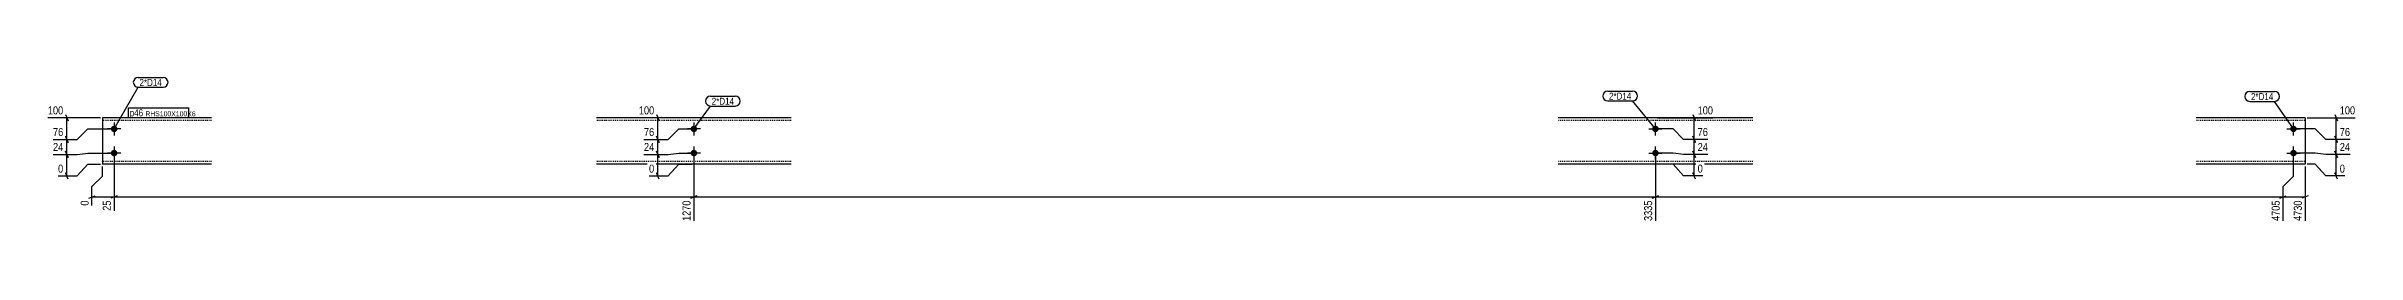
# Model space of a CAD drawing. Header units: millimetres. Extents: x 10 to 16083, y 10 to 322.
# Drawn here: x 10 to 4972, y 10 to 322 of the extents above; entities that cross this region are included whole.
import ezdxf

# ---------------------------------------------------------------- set-up
doc = ezdxf.new("R2010")
doc.units = ezdxf.units.MM
doc.linetypes.add('DXK_LINE_DOT2', pattern=[3.9198, 1.9599, -1.9599])
for name, color, linetype in [('MÅLSÆTNING', 7, 'Continuous'), ('STÅL', 7, 'Continuous'), ('TEKST', 7, 'Continuous')]:
    doc.layers.add(name, color=color, linetype=linetype)
doc.styles.add('Arial Narrow', font='ARIALN.TTF', dxfattribs={"height": 0.2})

msp = doc.modelspace()

# ---------------------------------------------------------------- hatches: boundary and pattern name
at = {"layer": 'STÅL', "linetype": 'Continuous'}
for points in [[(155.8, 204.4, -1), (155.8, 218.4, -1)], [(1400.7, 204.4, -1), (1400.7, 218.4, -1)], [(3465.7, 218.4, -1), (3465.7, 204.4, -1)], [(4835.8, 218.4, -1), (4835.8, 204.4, -1)], [(155.8, 152.4, -1), (155.8, 166.4, -1)], [(1400.7, 152.4, -1), (1400.7, 166.4, -1)], [(3465.7, 166.4, -1), (3465.7, 152.4, -1)], [(4835.8, 166.4, -1), (4835.8, 152.4, -1)]]:
    msp.add_hatch(color=3, dxfattribs=at).paths.add_polyline_path(points)

# ---------------------------------------------------------------- linework, layer by layer
at = {"layer": 'MÅLSÆTNING', "color": 7, "linetype": 'Continuous'}
for p, q in [((126.2, 235.4), (13.5, 235.4)), ((51.4, 242.1), (56.8, 228.6)), ((76.6, 188.9), (99.1, 211.4)), ((76.6, 188.9), (99.1, 211.4)), ((99.1, 211.4), (151.3, 211.4)), ((99.1, 211.4), (151.3, 211.4)), ((1345.7, 188.9), (1368.2, 211.4)), ((1345.7, 188.9), (1368.2, 211.4)), ((1368.2, 211.4), (1396.2, 211.4)), ((1368.2, 211.4), (1396.2, 211.4)), ((3470.2, 235.4), (3589.2, 235.4)), ((3503.6, 211.4), (3470.2, 211.4)), ((3503.6, 211.4), (3470.2, 211.4)), ((3526.1, 188.9), (3503.6, 211.4)), ((3526.1, 188.9), (3503.6, 211.4)), ((3545.9, 242.1), (3551.3, 228.6)), ((3548.6, 188.9), (3548.6, 235.4)), ((4882.6, 211.4), (4840.3, 211.4)), ((4882.6, 211.4), (4840.3, 211.4)), ((4865.3, 235.4), (4968.1, 235.4)), ((4905.1, 188.9), (4882.6, 211.4)), ((4905.1, 188.9), (4882.6, 211.4)), ((4924.9, 242.1), (4930.3, 228.6)), ((4927.6, 188.9), (4927.6, 235.4)), ((24.5, 156.7), (76.6, 156.7)), ((51.4, 163.4), (56.8, 149.9)), ((54.1, 110.2), (54.1, 156.7)), ((76.6, 156.7), (99.1, 159.4)), ((76.6, 156.7), (99.1, 159.4)), ((99.1, 159.4), (151.3, 159.4)), ((99.1, 159.4), (151.3, 159.4)), ((155.8, 154.9), (155.8, 35.4)), ((155.8, 154.9), (155.8, 35.4)), ((1293.6, 156.7), (1345.7, 156.7)), ((1320.5, 163.4), (1325.9, 149.9)), ((1323.2, 110.2), (1323.2, 156.7)), ((1345.7, 156.7), (1368.2, 159.4)), ((1345.7, 156.7), (1368.2, 159.4)), ((1368.2, 159.4), (1396.2, 159.4)), ((1368.2, 159.4), (1396.2, 159.4)), ((1400.7, 154.9), (1400.7, 13.5)), ((1400.7, 154.9), (1400.7, 13.5)), ((3465.7, 154.9), (3465.7, 13.5)), ((3465.7, 154.9), (3465.7, 13.5)), ((3503.6, 159.4), (3470.2, 159.4)), ((3503.6, 159.4), (3470.2, 159.4)), ((3526.1, 156.7), (3503.6, 159.4)), ((3526.1, 156.7), (3503.6, 159.4)), ((3578.2, 188.9), (3526.1, 188.9)), ((3578.2, 188.9), (3526.1, 188.9)), ((3578.2, 156.7), (3526.1, 156.7)), ((3578.2, 156.7), (3526.1, 156.7)), ((3551.3, 182.1), (3545.9, 195.6)), ((3545.9, 195.6), (3551.3, 182.1)), ((3551.3, 149.9), (3545.9, 163.4)), ((3545.9, 163.4), (3551.3, 149.9)), ((3548.6, 156.7), (3548.6, 188.9)), ((3548.6, 110.2), (3548.6, 156.7)), ((4835.8, 110), (4835.8, 154.9)), ((4835.8, 110), (4835.8, 154.9)), ((4882.6, 159.4), (4840.3, 159.4)), ((4882.6, 159.4), (4840.3, 159.4)), ((4905.1, 156.7), (4882.6, 159.4)), ((4905.1, 156.7), (4882.6, 159.4)), ((4957.2, 188.9), (4905.1, 188.9)), ((4957.2, 188.9), (4905.1, 188.9)), ((4957.2, 156.7), (4905.1, 156.7)), ((4957.2, 156.7), (4905.1, 156.7)), ((4930.3, 182.1), (4924.9, 195.6)), ((4924.9, 195.6), (4930.3, 182.1)), ((4930.3, 149.9), (4924.9, 163.4)), ((4924.9, 163.4), (4930.3, 149.9)), ((4927.6, 156.7), (4927.6, 188.9)), ((4927.6, 110.2), (4927.6, 156.7)), ((35.4, 110.2), (76.6, 110.2)), ((56.8, 103.4), (51.4, 116.9)), ((76.6, 110.2), (99.1, 135.4)), ((99.1, 135.4), (126.3, 135.4)), ((108.2, 87.5), (130.7, 110)), ((130.7, 110), (130.7, 130.9)), ((1304.5, 110.2), (1345.7, 110.2)), ((1325.9, 103.4), (1320.5, 116.9)), ((1345.7, 110.2), (1368.2, 135.4)), ((1368.2, 135.4), (1396.2, 135.4)), ((3503.6, 135.4), (3470.2, 135.4)), ((3526.1, 110.2), (3503.6, 135.4)), ((3567.2, 110.2), (3526.1, 110.2)), ((3551.3, 103.4), (3545.9, 116.9)), ((4813.3, 87.5), (4835.8, 110)), ((4813.3, 87.5), (4835.8, 110)), ((4860.8, 130.9), (4860.8, 13.5)), ((4882.6, 135.4), (4865.3, 135.4)), ((4905.1, 110.2), (4882.6, 135.4)), ((4946.2, 110.2), (4905.1, 110.2)), ((4930.3, 103.4), (4924.9, 116.9)), ((101.5, 62.3), (115, 67.7)), ((108.2, 46.4), (108.2, 87.5)), ((108.2, 65), (155.8, 65)), ((162.5, 67.7), (149, 62.3)), ((162.5, 67.7), (149, 62.3)), ((155.8, 65), (1400.7, 65)), ((1407.4, 67.7), (1393.9, 62.3)), ((1393.9, 62.3), (1407.4, 67.7)), ((1400.7, 65), (3465.7, 65)), ((3472.4, 67.7), (3458.9, 62.3)), ((3458.9, 62.3), (3472.4, 67.7)), ((4806.5, 62.3), (4820, 67.7)), ((4813.3, 13.5), (4813.3, 87.5)), ((4813.3, 65), (4860.8, 65)), ((4867.5, 67.7), (4854, 62.3))]:
    msp.add_line(p, q, dxfattribs=at)
at = {"layer": 'STÅL', "color": 2, "linetype": 'Continuous'}
for p, q in [((364.8, 235.4), (130.7, 235.4)), ((130.7, 235.4), (130.8, 136.3)), ((1609.7, 235.4), (1191.7, 235.4)), ((3674.7, 235.4), (3256.7, 235.4)), ((4860.8, 235.4), (4626.8, 235.4)), ((4860.8, 235.4), (4860.8, 234.5)), ((4860.8, 234.5), (4860.8, 231.9)), ((4860.8, 231.9), (4860.8, 135.4)), ((130.8, 135.4), (130.8, 136.3)), ((364.8, 135.4), (130.8, 135.4)), ((1609.7, 135.4), (1191.7, 135.4)), ((3674.7, 135.4), (3256.7, 135.4)), ((4860.8, 135.4), (4626.8, 135.4))]:
    msp.add_line(p, q, dxfattribs=at)
at = {"layer": 'STÅL', "color": 7, "linetype": 'DXK_LINE_DOT2'}
for p, q in [((364.8, 229.4), (130.7, 229.4)), ((1609.7, 229.4), (1191.7, 229.4)), ((3674.7, 229.4), (3256.7, 229.4)), ((4860.8, 229.4), (4626.8, 229.4)), ((130.8, 141.4), (130.8, 141.8)), ((364.8, 141.4), (130.8, 141.4)), ((1609.7, 141.4), (1191.7, 141.4)), ((3674.7, 141.4), (3256.7, 141.4)), ((4860.8, 141.4), (4626.8, 141.4)), ((4860.8, 141.4), (4860.8, 141.8))]:
    msp.add_line(p, q, dxfattribs=at)
at = {"layer": 'STÅL', "color": 3, "linetype": 'Continuous'}
for p, q in [((169.8, 211.4), (141.8, 211.4)), ((155.8, 225.4), (155.8, 197.4)), ((1414.7, 211.4), (1386.7, 211.4)), ((1400.7, 225.4), (1400.7, 197.4)), ((3451.7, 211.4), (3479.7, 211.4)), ((3465.7, 197.4), (3465.7, 225.4)), ((4821.8, 211.4), (4849.8, 211.4)), ((4835.8, 197.4), (4835.8, 225.4)), ((169.8, 159.4), (141.8, 159.4)), ((155.8, 173.4), (155.8, 145.4)), ((1414.7, 159.4), (1386.7, 159.4)), ((1400.7, 173.4), (1400.7, 145.4)), ((3451.7, 159.4), (3479.7, 159.4)), ((3465.7, 145.4), (3465.7, 173.4)), ((4821.8, 159.4), (4849.8, 159.4)), ((4835.8, 145.4), (4835.8, 173.4))]:
    msp.add_line(p, q, dxfattribs=at)

# ---------------------------------------------------------------- wipeouts: each hides what was drawn before it
at = {"color": 0}
for points in [[(258.2, 303.7), (258.2, 319.4), (210.2, 319.4), (210.2, 303.7)], [(1487, 263.3), (1487, 279.1), (1439.1, 279.1), (1439.1, 263.3)], [(3413.8, 274.2), (3413.8, 290), (3365.9, 290), (3365.9, 274.2)], [(4792.6, 273.3), (4792.6, 289.1), (4744.6, 289.1), (4744.6, 273.3)]]:
    msp.add_wipeout(points, dxfattribs=at).dxf.layer = 'TEKST'

# ---------------------------------------------------------------- next in the draw order: wipeouts: each hides what was drawn before it
at = {"color": 0, "linetype": 'Continuous'}
for points in [[(3592.8, 239), (3592.8, 264.2), (3552.7, 264.2), (3552.7, 239)], [(4971.7, 239), (4971.7, 264.2), (4931.6, 264.2), (4931.6, 239)], [(50, 160.3), (50, 185.5), (20.9, 185.5), (20.9, 160.3)], [(1319.1, 160.3), (1319.1, 185.5), (1290, 185.5), (1290, 160.3)], [(152.2, 61), (127, 61), (127, 31.8), (152.2, 31.8)], [(1397.1, 61), (1371.9, 61), (1371.9, 9.9), (1397.1, 9.9)], [(4857.2, 61), (4832, 61), (4832, 9.9), (4857.2, 9.9)]]:
    msp.add_wipeout(points, dxfattribs=at).dxf.layer = 'MÅLSÆTNING'
at = {"color": 0}
for points in [[(258.2, 303.7), (258.2, 319.4), (210.2, 319.4), (210.2, 303.7)], [(218, 238.5), (218, 254.3), (189.2, 254.3), (189.2, 238.5)], [(1487, 263.3), (1487, 279.1), (1439.1, 279.1), (1439.1, 263.3)], [(3413.8, 274.2), (3413.8, 290), (3365.9, 290), (3365.9, 274.2)], [(4792.6, 273.3), (4792.6, 289.1), (4744.6, 289.1), (4744.6, 273.3)]]:
    msp.add_wipeout(points, dxfattribs=at).dxf.layer = 'TEKST'

# ---------------------------------------------------------------- next in the draw order: linework, layer by layer
at = {"layer": 'MÅLSÆTNING', "color": 7, "linetype": 'Continuous'}
for p, q in [((54.1, 188.9), (54.1, 235.4)), ((24.5, 188.9), (76.6, 188.9)), ((24.5, 188.9), (76.6, 188.9)), ((56.8, 182.1), (51.4, 195.6)), ((51.4, 195.6), (56.8, 182.1)), ((1293.6, 188.9), (1345.7, 188.9)), ((1320.5, 195.6), (1325.9, 182.1)), ((3465.7, 65), (4813.3, 65)), ((4806.5, 62.3), (4820, 67.7)), ((4813.3, 13.5), (4813.3, 87.5))]:
    msp.add_line(p, q, dxfattribs=at)
at = {"layer": 'TEKST', "color": 7, "linetype": 'Continuous'}
for p, q in [((207.5, 322.1), (260.9, 322.1)), ((207.5, 301), (260.9, 301)), ((1400.7, 211.4), (1436.4, 260.6)), ((1436.4, 281.8), (1489.7, 281.8)), ((1436.4, 260.6), (1489.7, 260.6)), ((3363.2, 292.7), (3416.5, 292.7)), ((3363.2, 271.5), (3416.5, 271.5)), ((3465.7, 211.4), (3416.5, 271.5)), ((4741.9, 291.8), (4795.3, 291.8)), ((4741.9, 270.6), (4795.3, 270.6)), ((4835.8, 211.4), (4795.3, 270.6))]:
    msp.add_line(p, q, dxfattribs=at)
for centre, start, end in [((207.5, 311.6), 90, 270), ((260.9, 311.6), 270, 90), ((1436.4, 271.2), 90, 270), ((1489.7, 271.2), 270, 90), ((3363.2, 282.1), 90, 270), ((3416.5, 282.1), 270, 90), ((4741.9, 281.2), 90, 270), ((4795.3, 281.2), 270, 90)]:
    msp.add_arc(centre, 10.6, start, end, dxfattribs=at)

# ---------------------------------------------------------------- next in the draw order: texts
at = {"layer": 'MÅLSÆTNING', "color": 3, "linetype": 'Continuous', "style": 'Arial Narrow'}
for s, p in [('100', (3556.3, 242.6)), ('100', (4935.2, 242.6)), ('24', (24.5, 163.9)), ('24', (1293.6, 163.9))]:
    msp.add_text(s, height=17.18, dxfattribs=at).set_placement(p)
for s, p in [('25', (148.6, 35.4)), ('1270', (1393.5, 13.5)), ('4730', (4853.6, 13.5))]:
    msp.add_text(s, height=17.18, rotation=90.0002, dxfattribs=at).set_placement(p)
at = {"layer": 'TEKST', "color": 3, "style": 'Arial Narrow'}
for p in [(210.2, 303.7), (1439.1, 263.3), (3365.9, 274.2), (4744.6, 273.3)]:
    msp.add_text('2*D14', height=15.03, dxfattribs=at).set_placement(p)

# ---------------------------------------------------------------- next in the draw order: wipeouts: each hides what was drawn before it
at = {"color": 0, "linetype": 'Continuous'}
for points in [[(50, 113.8), (50, 139), (31.8, 139), (31.8, 113.8)], [(1319.1, 113.8), (1319.1, 139), (1300.9, 139), (1300.9, 113.8)], [(104.6, 61), (79.4, 61), (79.4, 42.8), (104.6, 42.8)]]:
    msp.add_wipeout(points, dxfattribs=at).dxf.layer = 'MÅLSÆTNING'
at = {"color": 0}
msp.add_wipeout([(218, 238.5), (218, 254.3), (189.2, 254.3), (189.2, 238.5)], dxfattribs=at).dxf.layer = 'TEKST'

# ---------------------------------------------------------------- next in the draw order: linework, layer by layer
at = {"layer": 'MÅLSÆTNING', "color": 7, "linetype": 'Continuous'}
for p, q in [((24.5, 156.7), (76.6, 156.7)), ((56.8, 149.9), (51.4, 163.4)), ((54.1, 156.7), (54.1, 188.9)), ((1293.6, 156.7), (1345.7, 156.7)), ((1325.9, 149.9), (1320.5, 163.4)), ((1323.2, 156.7), (1323.2, 188.9))]:
    msp.add_line(p, q, dxfattribs=at)
at = {"layer": 'TEKST', "color": 7, "linetype": 'Continuous'}
msp.add_line((186.5, 235.8), (186.5, 257), dxfattribs=at)

# ---------------------------------------------------------------- next in the draw order: texts
at = {"layer": 'MÅLSÆTNING', "color": 3, "linetype": 'Continuous', "style": 'Arial Narrow'}
for p in [(35.4, 117.4), (1304.5, 117.4)]:
    msp.add_text('0', height=17.2, dxfattribs=at).set_placement(p)
msp.add_text('0', height=17.2, rotation=90.0002, dxfattribs=at).set_placement((101, 46.4))

# ---------------------------------------------------------------- next in the draw order: wipeouts: each hides what was drawn before it
at = {"color": 0, "linetype": 'Continuous'}
for points in [[(50, 239), (50, 264.2), (9.9, 264.2), (9.9, 239)], [(3581.8, 192.5), (3581.8, 217.7), (3552.7, 217.7), (3552.7, 192.5)], [(4960.8, 192.5), (4960.8, 217.7), (4931.6, 217.7), (4931.6, 192.5)], [(3462.1, 61), (3436.9, 61), (3436.9, 9.9), (3462.1, 9.9)], [(4809.7, 61), (4784.5, 61), (4784.5, 9.9), (4809.7, 9.9)]]:
    msp.add_wipeout(points, dxfattribs=at).dxf.layer = 'MÅLSÆTNING'
at = {"color": 0}
msp.add_wipeout([(313.2, 238.5), (313.2, 249.8), (222.8, 249.8), (222.8, 238.5)], dxfattribs=at).dxf.layer = 'TEKST'

# ---------------------------------------------------------------- next in the draw order: texts
at = {"layer": 'MÅLSÆTNING', "color": 3, "linetype": 'Continuous', "style": 'Arial Narrow'}
for s, p in [('100', (13.5, 242.6)), ('76', (3556.3, 196.1)), ('76', (4935.2, 196.1))]:
    msp.add_text(s, height=17.18, dxfattribs=at).set_placement(p)
for s, p in [('3335', (3458.5, 13.5)), ('4705', (4806.1, 13.5))]:
    msp.add_text(s, height=17.18, rotation=90.0002, dxfattribs=at).set_placement(p)

# ---------------------------------------------------------------- next in the draw order: wipeouts: each hides what was drawn before it
at = {"color": 0, "linetype": 'Continuous'}
msp.add_wipeout([(1319.1, 192.5), (1319.1, 217.7), (1290, 217.7), (1290, 192.5)], dxfattribs=at).dxf.layer = 'MÅLSÆTNING'
at = {"color": 0}
msp.add_wipeout([(313.2, 238.5), (313.2, 249.8), (222.8, 249.8), (222.8, 238.5)], dxfattribs=at).dxf.layer = 'TEKST'

# ---------------------------------------------------------------- next in the draw order: linework, layer by layer
at = {"layer": 'MÅLSÆTNING', "color": 7, "linetype": 'Continuous'}
for p, q in [((1396.2, 235.4), (1282.6, 235.4)), ((1320.5, 242.1), (1325.9, 228.6)), ((1323.2, 188.9), (1323.2, 235.4)), ((1293.6, 188.9), (1345.7, 188.9)), ((1325.9, 182.1), (1320.5, 195.6))]:
    msp.add_line(p, q, dxfattribs=at)
at = {"layer": 'TEKST', "color": 7, "linetype": 'Continuous'}
for p, q in [((155.8, 211.4), (207.5, 301)), ((186.5, 257), (315.9, 257)), ((315.9, 235.8), (315.9, 257)), ((186.5, 235.8), (315.9, 235.8))]:
    msp.add_line(p, q, dxfattribs=at)

# ---------------------------------------------------------------- next in the draw order: texts
at = {"layer": 'MÅLSÆTNING', "color": 3, "linetype": 'Continuous', "style": 'Arial Narrow'}
msp.add_text('76', height=17.18, dxfattribs=at).set_placement((1293.6, 196.1))
at = {"layer": 'TEKST', "color": 3, "style": 'Arial Narrow'}
for s, height, p in [('p46', 15.03, (189.2, 238.5)), ('RHS100X100X6', 10.737, (222.8, 238.5))]:
    msp.add_text(s, height=height, dxfattribs=at).set_placement(p)

# ---------------------------------------------------------------- next in the draw order: wipeouts: each hides what was drawn before it
at = {"color": 0, "linetype": 'Continuous'}
for points in [[(50, 192.5), (50, 217.7), (20.9, 217.7), (20.9, 192.5)], [(3581.8, 160.3), (3581.8, 185.5), (3552.7, 185.5), (3552.7, 160.3)], [(4960.8, 160.3), (4960.8, 185.5), (4931.6, 185.5), (4931.6, 160.3)]]:
    msp.add_wipeout(points, dxfattribs=at).dxf.layer = 'MÅLSÆTNING'

# ---------------------------------------------------------------- next in the draw order: texts
at = {"layer": 'MÅLSÆTNING', "color": 3, "linetype": 'Continuous', "style": 'Arial Narrow'}
for s, p in [('76', (24.5, 196.1)), ('24', (3556.3, 163.9)), ('24', (4935.2, 163.9))]:
    msp.add_text(s, height=17.18, dxfattribs=at).set_placement(p)

# ---------------------------------------------------------------- next in the draw order: wipeouts: each hides what was drawn before it
at = {"color": 0, "linetype": 'Continuous'}
for points in [[(1319.1, 239), (1319.1, 264.2), (1279, 264.2), (1279, 239)], [(3570.8, 113.8), (3570.8, 139), (3552.7, 139), (3552.7, 113.8)], [(4949.8, 113.8), (4949.8, 139), (4931.6, 139), (4931.6, 113.8)]]:
    msp.add_wipeout(points, dxfattribs=at).dxf.layer = 'MÅLSÆTNING'

# ---------------------------------------------------------------- next in the draw order: texts
at = {"layer": 'MÅLSÆTNING', "color": 3, "linetype": 'Continuous', "style": 'Arial Narrow'}
for s, height, p in [('100', 17.18, (1282.6, 242.6)), ('0', 17.2, (3556.3, 117.4)), ('0', 17.2, (4935.2, 117.4))]:
    msp.add_text(s, height=height, dxfattribs=at).set_placement(p)

doc.saveas('drawing.dxf')
